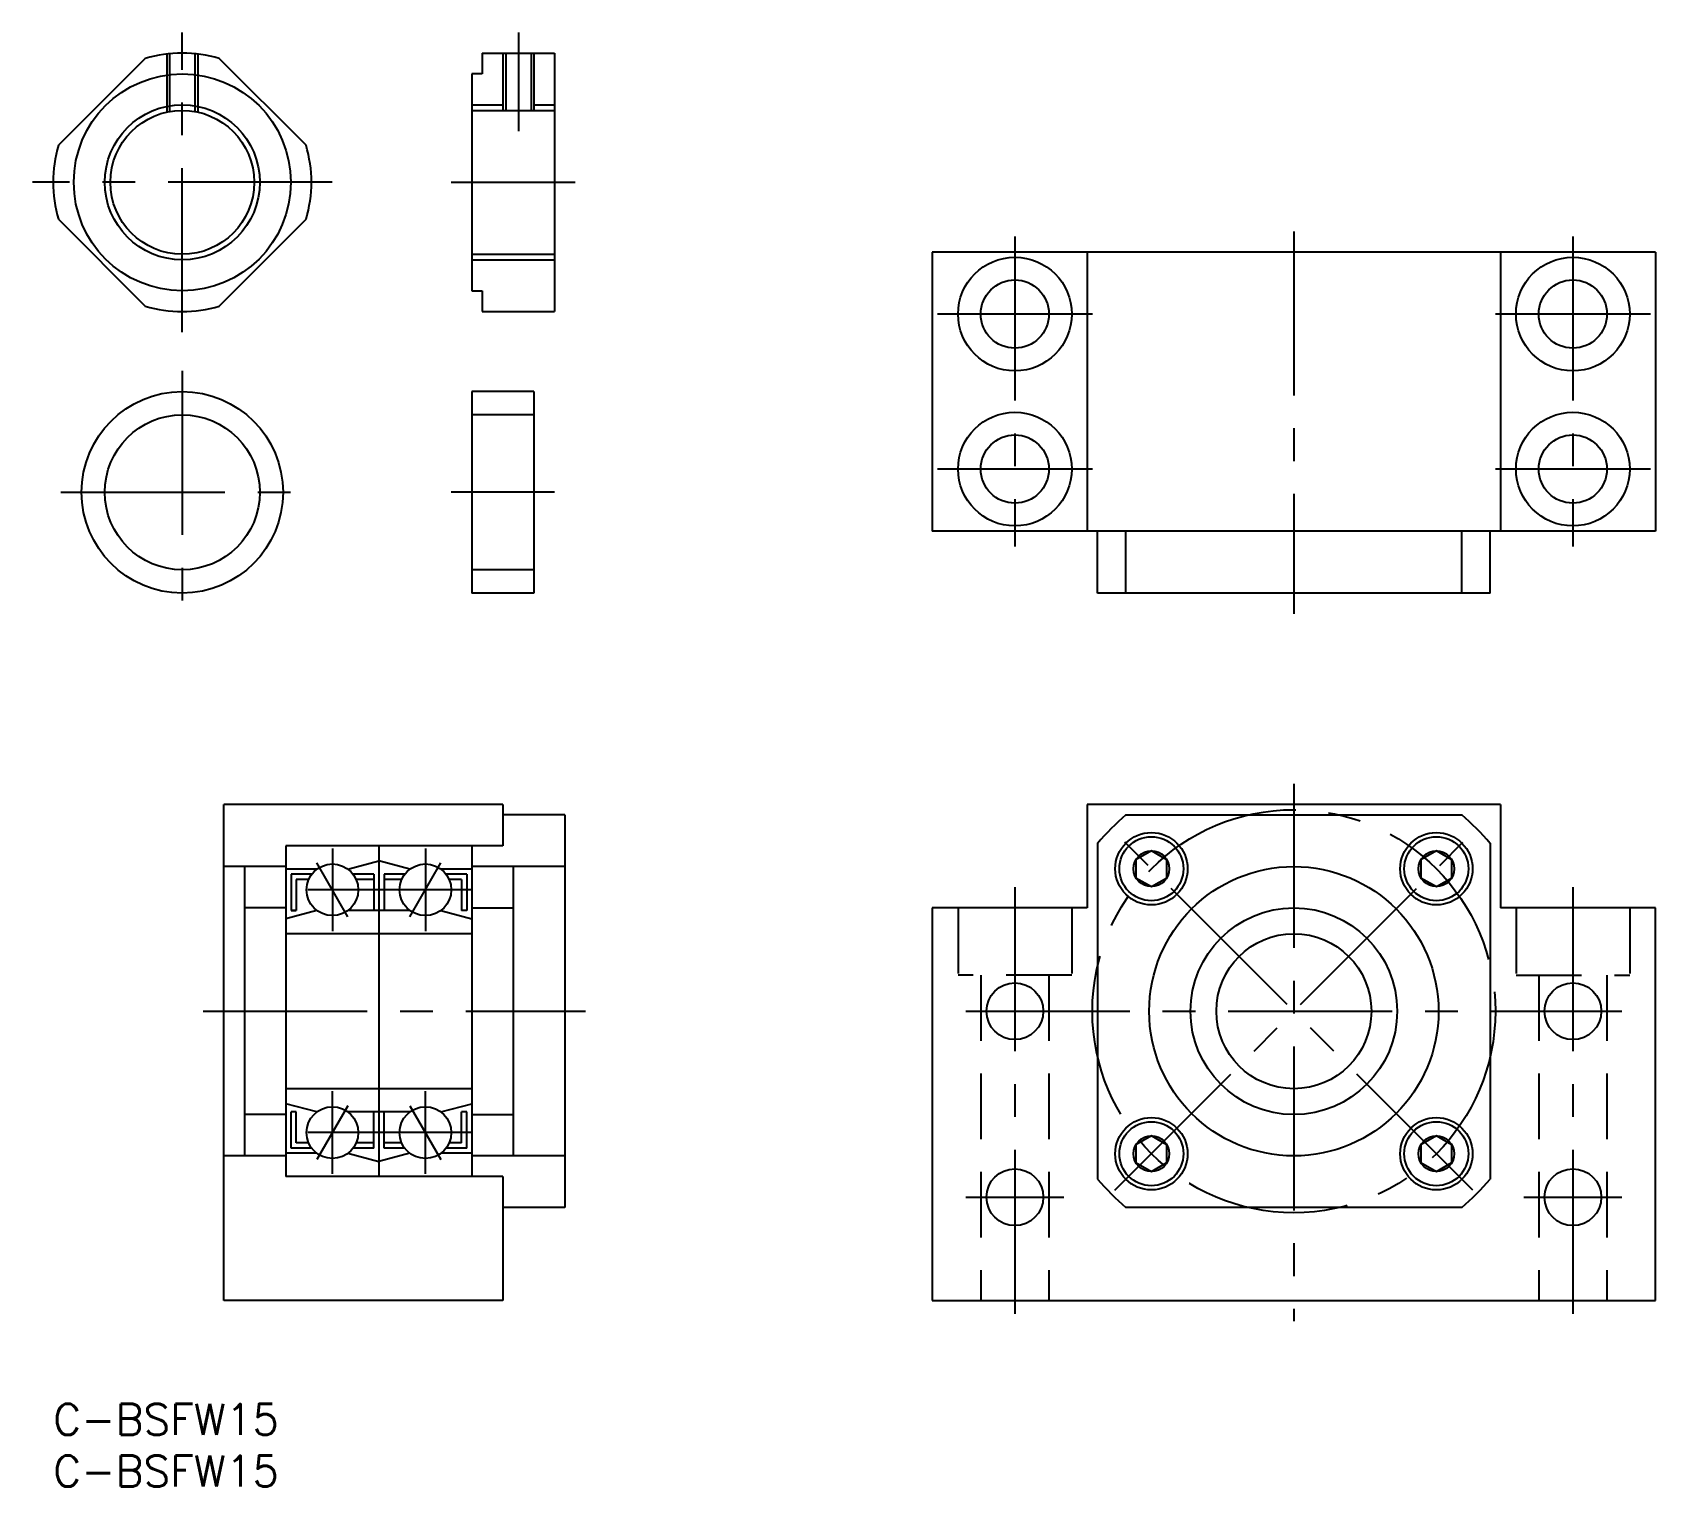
# Model space of a CAD drawing. Extents: x -2 to 155, y -8 to 133.
import ezdxf

# ---------------------------------------------------------------- set-up
doc = ezdxf.new("R2010")
doc.units = 0
doc.header["$LTSCALE"] = 0.5
doc.linetypes.add('CENTER', pattern=[50.8, 31.75, -6.35, 6.35, -6.35])
doc.linetypes.add('DASHED', pattern=[19.05, 12.7, -6.35])
for name, color, linetype in [('MSM_CENTER', 1, 'CENTER'), ('MSM_CONTINUOUS', 7, 'CONTINUOUS'), ('MSM_DASHED', 4, 'DASHED'), ('MSM_NARROW', 5, 'CONTINUOUS'), ('MSM_PART_NUMBER', 7, 'CONTINUOUS')]:
    doc.layers.add(name, color=color, linetype=linetype)
doc.styles.get("Standard").update_dxf_attribs({"font": 'txt.shx', "height": 3, "bigfont": 'bigfont.shx'})

# ---------------------------------------------------------------- blocks, each defined once
blk = doc.blocks.new('*U3')
at = {"layer": 'MSM_PART_NUMBER'}
blk.add_text('C-BSFW15', height=3, dxfattribs=at).set_placement((0, -3))
blk = doc.blocks.new('*U4')
at = {"layer": 'MSM_PART_NUMBER'}
blk.add_text('C-BSFW15', height=3, dxfattribs=at).set_placement((0, -8))

msp = doc.modelspace()

# ---------------------------------------------------------------- linework, layer by layer
at = {"layer": 'MSM_CENTER'}
for p, q in [((12.5, 103.72), (12.5, 132.72)), ((45.03, 132.72), (45.03, 123.18)), ((27, 118.22), (-2, 118.22)), ((38.53, 118.22), (50.53, 118.22)), ((120.08, 113.47), (120.08, 76.47)), ((93.08, 112.97), (93.08, 82.97)), ((147.08, 112.97), (147.08, 82.97)), ((100.58, 105.47), (85.58, 105.47)), ((154.58, 105.47), (139.58, 105.47)), ((12.5, 99.97), (12.5, 76.47)), ((100.58, 90.47), (85.58, 90.47)), ((154.58, 90.47), (139.58, 90.47)), ((0.75, 88.22), (24.25, 88.22)), ((48.53, 88.22), (38.53, 88.22)), ((120.08, 60), (120.08, 8)), ((137.41, 20.68), (102.76, 55.32)), ((102.76, 20.68), (137.41, 55.32)), ((27.03, 53.75), (27.03, 45.75)), ((36.03, 53.75), (36.03, 45.75)), ((28.53, 47.15), (25.53, 52.35)), ((34.53, 47.15), (37.53, 52.35)), ((40.53, 49.75), (22.53, 49.75)), ((93.08, 50), (93.08, 8)), ((147.08, 50), (147.08, 8)), ((14.53, 38), (51.53, 38)), ((88.33, 38), (151.83, 38)), ((27.03, 22.25), (27.03, 30.25)), ((36.03, 22.25), (36.03, 30.25)), ((28.53, 28.85), (25.53, 23.65)), ((34.53, 28.85), (37.53, 23.65)), ((40.53, 26.25), (22.53, 26.25)), ((88.33, 20), (97.83, 20)), ((142.33, 20), (151.83, 20))]:
    msp.add_line(p, q, dxfattribs=at)
msp.add_circle((120.08, 38), 19.5, dxfattribs=at)
at = {"layer": 'MSM_CONTINUOUS'}
for p, q in [((41.53, 130.72), (48.53, 130.72)), ((41.53, 130.72), (41.53, 128.72)), ((43.81, 130.72), (43.81, 125.18)), ((46.26, 130.72), (46.26, 125.18)), ((48.53, 130.72), (48.53, 105.72)), ((8.92, 130.2), (0.52, 121.8)), ((24.48, 121.8), (16.08, 130.2)), ((41.53, 128.72), (40.53, 128.72)), ((40.53, 128.72), (40.53, 107.72)), ((40.53, 125.18), (48.53, 125.18)), ((0.52, 114.64), (8.92, 106.25)), ((16.08, 106.25), (24.48, 114.64)), ((20.28, 110.44), (20.28, 110.44)), ((40.53, 111.26), (48.53, 111.26)), ((85.08, 111.47), (85.08, 84.47)), ((155.08, 111.47), (85.08, 111.47)), ((100.08, 111.47), (100.08, 84.47)), ((140.08, 111.47), (140.08, 84.47)), ((155.08, 111.47), (155.08, 84.47)), ((18.18, 108.35), (18.18, 108.35)), ((40.53, 107.72), (41.53, 107.72)), ((41.53, 107.72), (41.53, 105.72)), ((41.53, 105.72), (48.53, 105.72)), ((40.53, 97.97), (40.53, 78.47)), ((46.53, 97.97), (40.53, 97.97)), ((46.53, 97.97), (46.53, 78.47)), ((46.53, 95.72), (40.53, 95.72)), ((155.08, 84.47), (85.08, 84.47)), ((101.08, 78.47), (101.08, 84.47)), ((103.83, 78.47), (103.83, 84.47)), ((136.33, 78.47), (136.33, 84.47)), ((139.08, 78.47), (139.08, 84.47)), ((46.53, 80.72), (40.53, 80.72)), ((46.53, 78.47), (40.53, 78.47)), ((139.08, 78.47), (101.08, 78.47)), ((16.53, 10), (16.53, 58)), ((43.53, 58), (16.53, 58)), ((43.53, 58), (43.53, 54)), ((49.53, 57), (43.53, 57)), ((49.53, 57), (49.53, 19)), ((100.08, 58), (100.08, 48)), ((140.08, 58), (100.08, 58)), ((103.83, 57), (136.33, 57)), ((140.08, 58), (140.08, 48)), ((22.53, 54), (22.53, 22)), ((43.53, 54), (22.53, 54)), ((31.53, 54), (31.53, 22)), ((40.53, 54), (40.53, 22)), ((101.08, 54.25), (101.08, 21.75)), ((106.29, 53.52), (104.79, 52.65)), ((107.79, 52.65), (106.29, 53.52)), ((133.87, 53.52), (132.37, 52.65)), ((135.37, 52.65), (133.87, 53.52)), ((139.08, 54.25), (139.08, 21.75)), ((22.53, 52), (16.53, 52)), ((18.53, 52), (18.53, 24)), ((28.53, 51.75), (31.53, 52.55)), ((34.53, 51.75), (31.53, 52.55)), ((49.53, 52), (40.53, 52)), ((44.53, 52), (44.53, 24)), ((104.79, 52.65), (104.79, 50.92)), ((107.79, 50.92), (107.79, 52.65)), ((132.37, 52.65), (132.37, 50.92)), ((135.37, 50.92), (135.37, 52.65)), ((25.53, 51.75), (22.53, 51.75)), ((23.03, 51.25), (23.03, 47.75)), ((25.03, 51.25), (23.03, 51.25)), ((23.53, 50.75), (23.53, 47.75)), ((24.74, 50.75), (23.53, 50.75)), ((31.03, 51.25), (29.03, 51.25)), ((31.03, 50.75), (29.33, 50.75)), ((31.03, 51.25), (31.03, 47.75)), ((32.03, 51.25), (32.03, 47.75)), ((34.03, 51.25), (32.03, 51.25)), ((33.74, 50.75), (32.03, 50.75)), ((40.53, 51.75), (37.53, 51.75)), ((40.03, 51.25), (38.03, 51.25)), ((39.53, 50.75), (38.33, 50.75)), ((39.53, 50.75), (39.53, 47.75)), ((40.03, 51.25), (40.03, 47.75)), ((104.79, 50.92), (106.29, 50.06)), ((106.29, 50.06), (107.79, 50.92)), ((132.37, 50.92), (133.87, 50.06)), ((133.87, 50.06), (135.37, 50.92)), ((22.53, 48), (18.53, 48)), ((25.53, 47.75), (22.53, 46.95)), ((23.53, 47.75), (23.03, 47.75)), ((23.03, 47.75), (23.53, 47.75)), ((34.53, 47.75), (28.53, 47.75)), ((37.53, 47.75), (40.53, 46.95)), ((40.03, 47.75), (39.53, 47.75)), ((40.53, 48), (44.53, 48)), ((85.08, 48), (85.08, 10)), ((100.08, 48), (85.08, 48)), ((155.08, 48), (140.08, 48)), ((155.08, 10), (155.08, 48)), ((40.53, 45.5), (22.53, 45.5)), ((40.53, 30.5), (22.53, 30.5)), ((25.53, 28.25), (22.53, 29.05)), ((37.53, 28.25), (40.53, 29.05)), ((22.53, 28), (18.53, 28)), ((23.03, 24.75), (23.03, 28.25)), ((23.53, 28.25), (23.03, 28.25)), ((23.53, 25.25), (23.53, 28.25)), ((34.53, 28.25), (28.53, 28.25)), ((31.03, 24.75), (31.03, 28.25)), ((32.03, 24.75), (32.03, 28.25)), ((39.53, 25.25), (39.53, 28.25)), ((40.03, 28.25), (39.53, 28.25)), ((40.03, 24.75), (40.03, 28.25)), ((40.53, 28), (44.53, 28)), ((24.74, 25.25), (23.53, 25.25)), ((31.03, 25.25), (29.33, 25.25)), ((33.74, 25.25), (32.03, 25.25)), ((39.53, 25.25), (38.33, 25.25)), ((106.29, 25.94), (104.79, 25.08)), ((107.79, 25.08), (106.29, 25.94)), ((133.87, 25.94), (132.37, 25.08)), ((135.37, 25.08), (133.87, 25.94)), ((22.53, 24), (16.53, 24)), ((25.53, 24.25), (22.53, 24.25)), ((25.03, 24.75), (23.03, 24.75)), ((28.53, 24.25), (31.53, 23.45)), ((31.03, 24.75), (29.03, 24.75)), ((34.53, 24.25), (31.53, 23.45)), ((34.03, 24.75), (32.03, 24.75)), ((40.53, 24.25), (37.53, 24.25)), ((40.03, 24.75), (38.03, 24.75)), ((49.53, 24), (40.53, 24)), ((104.79, 25.08), (104.79, 23.35)), ((107.79, 23.35), (107.79, 25.08)), ((132.37, 25.08), (132.37, 23.35)), ((135.37, 23.35), (135.37, 25.08)), ((43.53, 22), (22.53, 22)), ((43.53, 22), (43.53, 10)), ((104.79, 23.35), (106.29, 22.48)), ((106.29, 22.48), (107.79, 23.35)), ((132.37, 23.35), (133.87, 22.48)), ((133.87, 22.48), (135.37, 23.35)), ((49.53, 19), (43.53, 19)), ((136.33, 19), (103.83, 19)), ((43.53, 10), (16.53, 10)), ((85.08, 10), (155.08, 10))]:
    msp.add_line(p, q, dxfattribs=at)
for centre, radius in [((12.5, 118.22), 10.5), ((12.5, 118.22), 6.96), ((93.08, 105.47), 5.5), ((147.08, 105.47), 5.5), ((93.08, 105.47), 3.3), ((147.08, 105.47), 3.3), ((12.5, 88.22), 9.75), ((93.08, 90.47), 5.5), ((147.08, 90.47), 5.5), ((12.5, 88.22), 7.5), ((93.08, 90.47), 3.3), ((147.08, 90.47), 3.3), ((106.29, 51.79), 3.5), ((133.87, 51.79), 3.5), ((106.29, 51.79), 3.1), ((106.29, 51.79), 1.73), ((133.87, 51.79), 3.1), ((133.87, 51.79), 1.73), ((27.03, 49.75), 2.5), ((36.03, 49.75), 2.5), ((120.08, 38), 14), ((120.08, 38), 10), ((120.08, 38), 7.5), ((93.08, 38), 2.75), ((147.08, 38), 2.75), ((27.03, 26.25), 2.5), ((36.03, 26.25), 2.5), ((106.29, 24.21), 3.5), ((106.29, 24.21), 3.1), ((133.87, 24.21), 3.5), ((133.87, 24.21), 3.1), ((106.29, 24.21), 1.73), ((133.87, 24.21), 1.73), ((93.08, 20), 2.75), ((147.08, 20), 2.75)]:
    msp.add_circle(centre, radius, dxfattribs=at)
for centre, radius, start, end in [((12.5, 118.22), 12.5, 73.3576, 106.6424), ((12.5, 118.22), 12.5, 163.3576, 196.6424), ((12.5, 118.22), 12.5, 343.3576, 16.6424), ((12.5, 118.22), 12.5, 253.3576, 286.6424), ((120.08, 38), 25, 130.5358, 139.4642), ((120.08, 38), 25, 40.5358, 49.4642), ((120.08, 38), 25, 220.5358, 229.4642), ((120.08, 38), 25, 310.5358, 319.4642)]:
    msp.add_arc(centre, radius, start, end, dxfattribs=at)
at = {"layer": 'MSM_DASHED'}
for p, q in [((11, 130.63), (11, 125.02)), ((11.27, 130.66), (11.27, 125.07)), ((13.73, 130.66), (13.73, 125.07)), ((14, 130.63), (14, 125.02)), ((87.58, 48), (87.58, 41.5)), ((98.58, 48), (98.58, 41.5)), ((141.58, 48), (141.58, 41.5)), ((152.58, 48), (152.58, 41.5)), ((98.58, 41.5), (87.58, 41.5)), ((89.78, 41.5), (89.78, 10)), ((96.38, 41.5), (96.38, 10)), ((141.58, 41.5), (152.58, 41.5)), ((143.78, 41.5), (143.78, 10)), ((150.38, 41.5), (150.38, 10))]:
    msp.add_line(p, q, dxfattribs=at)
at = {"layer": 'MSM_NARROW'}
for p, q in [((43.53, 130.72), (43.53, 125.18)), ((46.53, 130.72), (46.53, 125.18)), ((40.53, 125.72), (43.53, 125.72)), ((46.53, 125.72), (48.53, 125.72)), ((40.53, 110.72), (48.53, 110.72))]:
    msp.add_line(p, q, dxfattribs=at)
msp.add_circle((12.5, 118.22), 7.5, dxfattribs=at)

# ---------------------------------------------------------------- block references
at = {"layer": 'MSM_CONTINUOUS'}
for name in ['*U3', '*U4']:
    msp.add_blockref(name, (0, 0), dxfattribs=at)

doc.saveas('drawing.dxf')
